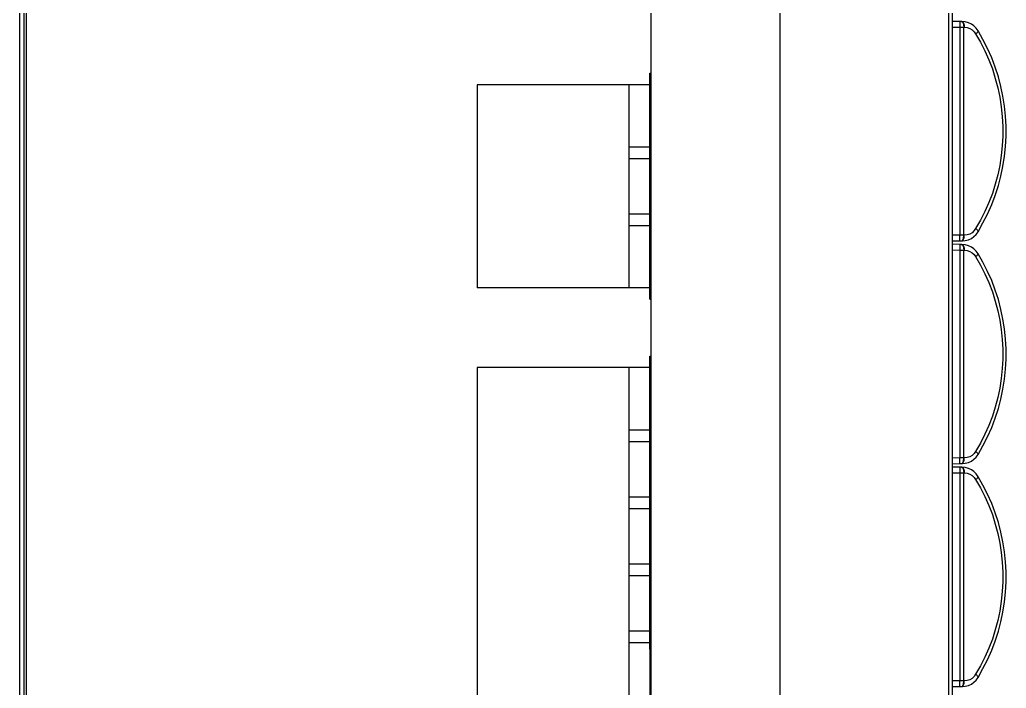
# Model space of a CAD drawing. Header units: centimetres. Extents: x -9.3 to 8.8, y -8.1 to 9.2.
# Drawn here: x 3.67 to 8.81, y 1.95 to 5.43 of the extents above; entities that cross this region are included whole.
import ezdxf

# ---------------------------------------------------------------- set-up
doc = ezdxf.new("R2010")
doc.units = ezdxf.units.CM
doc.header["$MEASUREMENT"] = 0
doc.layers.add('Camada 1', color=7, linetype='Continuous')

msp = doc.modelspace()

# ---------------------------------------------------------------- linework, layer by layer
at = {"layer": 'Camada 1', "color": 250, "lineweight": 25}
for points in [[(3.66889, -2.70228), (3.66889, -2.70228), (3.66889, 8.93586), (3.66889, 8.93586)], [(3.66889, -2.70228), (3.66889, -2.70228), (3.66889, 8.93586), (3.66889, 8.93586)], [(3.69005, 8.93586), (3.69005, 8.93586), (3.69005, -2.70228), (3.69005, -2.70228)], [(3.69005, 8.93586), (3.69005, 8.93586), (3.69005, -2.70228), (3.69005, -2.70228)], [(3.70417, -2.70228), (3.70417, -2.70228), (3.70417, 8.93586), (3.70417, 8.93586)], [(3.70417, -2.70228), (3.70417, -2.70228), (3.70417, 8.93586), (3.70417, 8.93586)], [(7.6334, -2.70228), (7.6334, -2.70228), (7.6334, 8.93939), (7.6334, 8.93939)], [(8.51182, 8.93939), (8.51182, 8.93939), (8.51182, -2.70228), (8.51182, -2.70228)], [(8.53299, -2.70228), (8.53299, -2.70228), (8.53299, 8.93939), (8.53299, 8.93939)], [(6.96136, -0.60149), (6.96136, -0.60149), (6.96136, 6.83154), (6.96136, 6.83154)], [(8.5713, 5.42156), (8.5713, 5.42156), (8.53299, 5.42227), (8.53299, 5.42227)], [(8.5713, 5.42156), (8.5713, 5.42156), (8.5713, 5.39157), (8.5713, 5.39157)], [(8.58012, 5.42156), (8.58012, 5.42156), (8.5713, 5.42156), (8.5713, 5.42156)], [(8.58192, 5.42156), (8.58192, 5.42156), (8.58012, 5.42156), (8.58012, 5.42156)], [(8.53299, 5.39228), (8.53299, 5.39228), (8.5713, 5.39157), (8.5713, 5.39157)], [(8.5713, 5.39157), (8.5713, 5.39157), (8.5713, 4.30855), (8.5713, 4.30855)], [(8.5713, 5.39157), (8.5713, 5.39157), (8.5925, 5.39157), (8.5925, 5.39157)], [(8.5925, 4.30855), (8.5925, 4.30855), (8.5925, 5.39157), (8.5925, 5.39157)], [(8.5925, 5.39157), (8.5925, 5.39157), (8.59423, 5.39157), (8.59423, 5.39157)], [(6.95431, 5.15232), (6.95431, 5.15232), (6.96136, 5.15232), (6.96136, 5.15232)], [(6.95431, 3.97404), (6.95431, 3.97404), (6.95431, 5.15232), (6.95431, 5.15232)], [(6.95431, 5.09235), (6.95431, 5.09235), (6.95431, 5.15232), (6.95431, 5.15232)], [(6.95431, 5.15232), (6.95431, 5.15232), (6.95431, 5.15232), (6.95431, 5.15232)], [(6.84495, 5.09235), (6.84495, 5.09235), (6.05472, 5.09235), (6.05472, 5.09235)], [(6.05472, 5.09235), (6.05472, 5.09235), (6.05472, 4.03401), (6.05472, 4.03401)], [(6.84495, 5.09235), (6.84495, 5.09235), (6.84495, 4.03401), (6.84495, 4.03401)], [(6.95431, 5.09235), (6.95431, 5.09235), (6.84495, 5.09235), (6.84495, 5.09235)], [(6.95431, 5.09235), (6.95431, 5.09235), (6.95431, 4.76779), (6.95431, 4.76779)], [(8.80946, 4.91885), (8.80946, 4.91885), (8.80946, 4.91885), (8.80946, 4.91885)], [(6.84495, 4.76779), (6.84495, 4.76779), (6.95431, 4.76779), (6.95431, 4.76779)], [(6.95431, 4.70782), (6.95431, 4.70782), (6.95431, 4.76779), (6.95431, 4.76779)], [(8.80946, 4.7795), (8.80946, 4.7795), (8.80946, 4.7795), (8.80946, 4.7795)], [(6.84495, 4.70782), (6.84495, 4.70782), (6.95431, 4.70782), (6.95431, 4.70782)], [(6.95431, 4.70782), (6.95431, 4.70782), (6.95431, 4.41854), (6.95431, 4.41854)], [(6.84495, 4.41854), (6.84495, 4.41854), (6.95431, 4.41854), (6.95431, 4.41854)], [(6.95431, 4.35857), (6.95431, 4.35857), (6.95431, 4.41854), (6.95431, 4.41854)], [(6.84495, 4.35857), (6.84495, 4.35857), (6.95431, 4.35857), (6.95431, 4.35857)], [(6.95431, 4.35857), (6.95431, 4.35857), (6.95431, 4.03401), (6.95431, 4.03401)], [(8.5713, 4.30855), (8.5713, 4.30855), (8.53299, 4.30784), (8.53299, 4.30784)], [(8.53299, 4.27785), (8.53299, 4.27785), (8.5713, 4.27856), (8.5713, 4.27856)], [(8.5713, 4.27856), (8.5713, 4.27856), (8.5713, 4.30855), (8.5713, 4.30855)], [(8.5925, 4.30855), (8.5925, 4.30855), (8.5713, 4.30855), (8.5713, 4.30855)], [(8.5713, 4.27856), (8.5713, 4.27856), (8.58012, 4.27856), (8.58012, 4.27856)], [(8.58012, 4.27856), (8.58012, 4.27856), (8.58192, 4.27856), (8.58192, 4.27856)], [(8.59423, 4.30855), (8.59423, 4.30855), (8.5925, 4.30855), (8.5925, 4.30855)], [(8.5713, 4.26004), (8.5713, 4.26004), (8.53299, 4.26074), (8.53299, 4.26074)], [(8.53299, 4.23076), (8.53299, 4.23076), (8.5713, 4.23005), (8.5713, 4.23005)], [(8.5713, 4.26004), (8.5713, 4.26004), (8.5713, 4.23005), (8.5713, 4.23005)], [(8.58012, 4.26004), (8.58012, 4.26004), (8.5713, 4.26004), (8.5713, 4.26004)], [(8.5713, 4.23005), (8.5713, 4.23005), (8.5713, 3.14703), (8.5713, 3.14703)], [(8.5713, 4.23005), (8.5713, 4.23005), (8.5925, 4.23005), (8.5925, 4.23005)], [(8.58192, 4.26004), (8.58192, 4.26004), (8.58012, 4.26004), (8.58012, 4.26004)], [(8.5925, 3.14703), (8.5925, 3.14703), (8.5925, 4.23005), (8.5925, 4.23005)], [(8.5925, 4.23005), (8.5925, 4.23005), (8.59423, 4.23005), (8.59423, 4.23005)], [(6.84495, 4.03401), (6.84495, 4.03401), (6.05472, 4.03401), (6.05472, 4.03401)], [(6.95431, 4.03401), (6.95431, 4.03401), (6.84495, 4.03401), (6.84495, 4.03401)], [(6.95431, 3.97404), (6.95431, 3.97404), (6.95431, 4.03401), (6.95431, 4.03401)], [(6.95431, 3.97404), (6.95431, 3.97404), (6.96136, 3.97404), (6.96136, 3.97404)], [(6.95431, 3.97404), (6.95431, 3.97404), (6.95431, 3.97404), (6.95431, 3.97404)], [(8.80946, 3.75733), (8.80946, 3.75733), (8.80946, 3.75733), (8.80946, 3.75733)], [(6.95431, 3.67771), (6.95431, 3.67771), (6.96136, 3.67771), (6.96136, 3.67771)], [(6.95431, 2.15018), (6.95431, 2.15018), (6.95431, 3.67771), (6.95431, 3.67771)], [(6.95431, 3.61774), (6.95431, 3.61774), (6.95431, 3.67771), (6.95431, 3.67771)], [(6.95431, 3.67771), (6.95431, 3.67771), (6.95431, 3.67771), (6.95431, 3.67771)], [(6.84495, 3.61774), (6.84495, 3.61774), (6.05472, 3.61774), (6.05472, 3.61774)], [(6.05472, 3.61774), (6.05472, 3.61774), (6.05472, 1.8609), (6.05472, 1.8609)], [(6.84495, 3.61774), (6.84495, 3.61774), (6.84495, 1.8609), (6.84495, 1.8609)], [(6.95431, 3.61774), (6.95431, 3.61774), (6.84495, 3.61774), (6.84495, 3.61774)], [(6.95431, 3.61774), (6.95431, 3.61774), (6.95431, 3.29318), (6.95431, 3.29318)], [(8.80946, 3.61798), (8.80946, 3.61798), (8.80946, 3.61798), (8.80946, 3.61798)], [(6.84495, 3.29318), (6.84495, 3.29318), (6.95431, 3.29318), (6.95431, 3.29318)], [(6.95431, 3.23321), (6.95431, 3.23321), (6.95431, 3.29318), (6.95431, 3.29318)], [(6.84495, 3.23321), (6.84495, 3.23321), (6.95431, 3.23321), (6.95431, 3.23321)], [(6.95431, 3.23321), (6.95431, 3.23321), (6.95431, 2.94393), (6.95431, 2.94393)], [(8.5713, 3.14703), (8.5713, 3.14703), (8.53299, 3.14632), (8.53299, 3.14632)], [(8.5713, 3.11704), (8.5713, 3.11704), (8.5713, 3.14703), (8.5713, 3.14703)], [(8.5925, 3.14703), (8.5925, 3.14703), (8.5713, 3.14703), (8.5713, 3.14703)], [(8.59423, 3.14703), (8.59423, 3.14703), (8.5925, 3.14703), (8.5925, 3.14703)], [(8.53299, 3.11633), (8.53299, 3.11633), (8.5713, 3.11704), (8.5713, 3.11704)], [(8.5713, 3.09852), (8.5713, 3.09852), (8.53299, 3.09926), (8.53299, 3.09926)], [(8.5713, 3.11704), (8.5713, 3.11704), (8.58012, 3.11704), (8.58012, 3.11704)], [(8.5713, 3.09852), (8.5713, 3.09852), (8.5713, 3.06853), (8.5713, 3.06853)], [(8.58012, 3.09852), (8.58012, 3.09852), (8.5713, 3.09852), (8.5713, 3.09852)], [(8.58012, 3.11704), (8.58012, 3.11704), (8.58192, 3.11704), (8.58192, 3.11704)], [(8.58192, 3.09852), (8.58192, 3.09852), (8.58012, 3.09852), (8.58012, 3.09852)], [(8.53299, 3.06924), (8.53299, 3.06924), (8.5713, 3.06853), (8.5713, 3.06853)], [(8.5713, 3.06853), (8.5713, 3.06853), (8.5713, 1.9855), (8.5713, 1.9855)], [(8.5713, 3.06853), (8.5713, 3.06853), (8.5925, 3.06853), (8.5925, 3.06853)], [(8.5925, 1.9855), (8.5925, 1.9855), (8.5925, 3.06853), (8.5925, 3.06853)], [(8.5925, 3.06853), (8.5925, 3.06853), (8.59423, 3.06853), (8.59423, 3.06853)], [(6.84495, 2.94393), (6.84495, 2.94393), (6.95431, 2.94393), (6.95431, 2.94393)], [(6.95431, 2.88396), (6.95431, 2.88396), (6.95431, 2.94393), (6.95431, 2.94393)], [(6.84495, 2.88396), (6.84495, 2.88396), (6.95431, 2.88396), (6.95431, 2.88396)], [(6.95431, 2.88396), (6.95431, 2.88396), (6.95431, 2.59468), (6.95431, 2.59468)], [(6.84495, 2.59468), (6.84495, 2.59468), (6.95431, 2.59468), (6.95431, 2.59468)], [(6.95431, 2.53471), (6.95431, 2.53471), (6.95431, 2.59468), (6.95431, 2.59468)], [(8.80946, 2.59581), (8.80946, 2.59581), (8.80946, 2.59581), (8.80946, 2.59581)], [(6.84495, 2.53471), (6.84495, 2.53471), (6.95431, 2.53471), (6.95431, 2.53471)], [(6.95431, 2.53471), (6.95431, 2.53471), (6.95431, 2.24543), (6.95431, 2.24543)], [(8.80946, 2.45646), (8.80946, 2.45646), (8.80946, 2.45646), (8.80946, 2.45646)], [(6.84495, 2.24543), (6.84495, 2.24543), (6.95431, 2.24543), (6.95431, 2.24543)], [(6.95431, 2.18546), (6.95431, 2.18546), (6.95431, 2.24543), (6.95431, 2.24543)], [(6.84495, 2.18546), (6.84495, 2.18546), (6.95431, 2.18546), (6.95431, 2.18546)], [(6.95431, 2.18546), (6.95431, 2.18546), (6.95431, 1.8609), (6.95431, 1.8609)], [(6.95431, 2.15018), (6.95431, 2.15018), (6.96136, 2.15018), (6.96136, 2.15018)], [(6.95431, 2.15018), (6.95431, 2.15018), (6.95431, 2.15018), (6.95431, 2.15018)], [(8.5713, 1.9855), (8.5713, 1.9855), (8.53299, 1.9848), (8.53299, 1.9848)], [(8.53299, 1.95485), (8.53299, 1.95485), (8.5713, 1.95552), (8.5713, 1.95552)], [(8.5713, 1.95552), (8.5713, 1.95552), (8.5713, 1.9855), (8.5713, 1.9855)], [(8.5925, 1.9855), (8.5925, 1.9855), (8.5713, 1.9855), (8.5713, 1.9855)], [(8.5713, 1.95552), (8.5713, 1.95552), (8.58012, 1.95552), (8.58012, 1.95552)], [(8.58012, 1.95552), (8.58012, 1.95552), (8.58192, 1.95552), (8.58192, 1.95552)], [(8.59423, 1.9855), (8.59423, 1.9855), (8.5925, 1.9855), (8.5925, 1.9855)]]:
    msp.add_open_spline(points, degree=3, dxfattribs=at)
for points, knots in [([(8.58012, 5.42156), (8.58012, 5.42156), (8.58192, 5.4198), (8.58192, 5.4198), (8.58192, 5.4198), (8.58541, 5.41803), (8.58541, 5.41803), (8.58541, 5.41803), (8.58721, 5.41627), (8.58721, 5.41627), (8.58721, 5.41627), (8.58894, 5.41274), (8.58894, 5.41274), (8.58894, 5.41274), (8.59074, 5.40745), (8.59074, 5.40745), (8.59074, 5.40745), (8.59074, 5.40216), (8.59074, 5.40216), (8.59074, 5.40216), (8.5925, 5.39687), (8.5925, 5.39687), (8.5925, 5.39687), (8.5925, 5.39157), (8.5925, 5.39157)], [0, 0, 0, 0, 0.125, 0.125, 0.125, 0.25, 0.25, 0.25, 0.375, 0.375, 0.375, 0.5, 0.5, 0.5, 0.625, 0.625, 0.625, 0.75, 0.75, 0.75, 0.875, 0.875, 0.875, 1, 1, 1, 1]), ([(8.58192, 5.42156), (8.58192, 5.42156), (8.58541, 5.4198), (8.58541, 5.4198), (8.58541, 5.4198), (8.58721, 5.41803), (8.58721, 5.41803), (8.58721, 5.41803), (8.58894, 5.41627), (8.58894, 5.41627), (8.58894, 5.41627), (8.59074, 5.41274), (8.59074, 5.41274), (8.59074, 5.41274), (8.5925, 5.40745), (8.5925, 5.40745), (8.5925, 5.40745), (8.59423, 5.40216), (8.59423, 5.40216), (8.59423, 5.40216), (8.59423, 5.39157), (8.59423, 5.39157)], [0, 0, 0, 0, 0.1428571, 0.1428571, 0.1428571, 0.2857143, 0.2857143, 0.2857143, 0.4285714, 0.4285714, 0.4285714, 0.5714286, 0.5714286, 0.5714286, 0.7142857, 0.7142857, 0.7142857, 0.8571429, 0.8571429, 0.8571429, 1, 1, 1, 1]), ([(8.66655, 5.37217), (8.66655, 5.37217), (8.656, 5.38628), (8.656, 5.38628), (8.656, 5.38628), (8.64362, 5.39863), (8.64362, 5.39863), (8.64362, 5.39863), (8.63127, 5.40745), (8.63127, 5.40745), (8.63127, 5.40745), (8.6154, 5.4145), (8.6154, 5.4145), (8.6154, 5.4145), (8.59952, 5.4198), (8.59952, 5.4198), (8.59952, 5.4198), (8.58192, 5.42156), (8.58192, 5.42156)], [0, 0, 0, 0, 0.1666667, 0.1666667, 0.1666667, 0.3333333, 0.3333333, 0.3333333, 0.5, 0.5, 0.5, 0.6666667, 0.6666667, 0.6666667, 0.8333333, 0.8333333, 0.8333333, 1, 1, 1, 1]), ([(8.59423, 5.39157), (8.59423, 5.39157), (8.60834, 5.38981), (8.60834, 5.38981), (8.60834, 5.38981), (8.62249, 5.38452), (8.62249, 5.38452), (8.62249, 5.38452), (8.6348, 5.37746), (8.6348, 5.37746), (8.6348, 5.37746), (8.64542, 5.36864), (8.64542, 5.36864), (8.64542, 5.36864), (8.65244, 5.35806), (8.65244, 5.35806)], [0, 0, 0, 0, 0.2, 0.2, 0.2, 0.4, 0.4, 0.4, 0.6, 0.6, 0.6, 0.8, 0.8, 0.8, 1, 1, 1, 1]), ([(8.66655, 5.37217), (8.66655, 5.37217), (8.66655, 5.37041), (8.66655, 5.37041), (8.66655, 5.37041), (8.66482, 5.36864), (8.66482, 5.36864), (8.66482, 5.36864), (8.66302, 5.36688), (8.66302, 5.36688), (8.66302, 5.36688), (8.66126, 5.36512), (8.66126, 5.36512), (8.66126, 5.36512), (8.65953, 5.36159), (8.65953, 5.36159), (8.65953, 5.36159), (8.656, 5.35982), (8.656, 5.35982), (8.656, 5.35982), (8.65244, 5.35806), (8.65244, 5.35806)], [0, 0, 0, 0, 0.1428571, 0.1428571, 0.1428571, 0.2857143, 0.2857143, 0.2857143, 0.4285714, 0.4285714, 0.4285714, 0.5714286, 0.5714286, 0.5714286, 0.7142857, 0.7142857, 0.7142857, 0.8571429, 0.8571429, 0.8571429, 1, 1, 1, 1]), ([(8.65244, 5.35806), (8.65244, 5.35806), (8.6789, 5.31396), (8.6789, 5.31396), (8.6789, 5.31396), (8.70183, 5.2681), (8.70183, 5.2681), (8.70183, 5.2681), (8.72123, 5.22224), (8.72123, 5.22224), (8.72123, 5.22224), (8.74067, 5.17462), (8.74067, 5.17462), (8.74067, 5.17462), (8.75478, 5.12523), (8.75478, 5.12523), (8.75478, 5.12523), (8.76889, 5.07584), (8.76889, 5.07584), (8.76889, 5.07584), (8.77944, 5.02645), (8.77944, 5.02645), (8.77944, 5.02645), (8.78653, 4.97706), (8.78653, 4.97706), (8.78653, 4.97706), (8.79182, 4.92591), (8.79182, 4.92591), (8.79182, 4.92591), (8.79535, 4.87475), (8.79535, 4.87475), (8.79535, 4.87475), (8.79535, 4.8236), (8.79535, 4.8236), (8.79535, 4.8236), (8.79182, 4.77421), (8.79182, 4.77421), (8.79182, 4.77421), (8.78653, 4.72306), (8.78653, 4.72306), (8.78653, 4.72306), (8.77944, 4.67191), (8.77944, 4.67191), (8.77944, 4.67191), (8.76889, 4.62252), (8.76889, 4.62252), (8.76889, 4.62252), (8.75478, 4.57313), (8.75478, 4.57313), (8.75478, 4.57313), (8.74067, 4.5255), (8.74067, 4.5255), (8.74067, 4.5255), (8.72123, 4.47788), (8.72123, 4.47788), (8.72123, 4.47788), (8.70183, 4.43202), (8.70183, 4.43202), (8.70183, 4.43202), (8.6789, 4.38616), (8.6789, 4.38616), (8.6789, 4.38616), (8.65244, 4.34206), (8.65244, 4.34206)], [0, 0, 0, 0, 0.047619, 0.047619, 0.047619, 0.0952381, 0.0952381, 0.0952381, 0.1428571, 0.1428571, 0.1428571, 0.1904762, 0.1904762, 0.1904762, 0.2380952, 0.2380952, 0.2380952, 0.2857143, 0.2857143, 0.2857143, 0.3333333, 0.3333333, 0.3333333, 0.3809524, 0.3809524, 0.3809524, 0.4285714, 0.4285714, 0.4285714, 0.4761905, 0.4761905, 0.4761905, 0.5238095, 0.5238095, 0.5238095, 0.5714286, 0.5714286, 0.5714286, 0.6190476, 0.6190476, 0.6190476, 0.6666667, 0.6666667, 0.6666667, 0.7142857, 0.7142857, 0.7142857, 0.7619048, 0.7619048, 0.7619048, 0.8095238, 0.8095238, 0.8095238, 0.8571429, 0.8571429, 0.8571429, 0.9047619, 0.9047619, 0.9047619, 0.952381, 0.952381, 0.952381, 1, 1, 1, 1]), ([(8.66655, 4.32619), (8.66655, 4.32619), (8.69128, 4.37205), (8.69128, 4.37205), (8.69128, 4.37205), (8.71594, 4.41791), (8.71594, 4.41791), (8.71594, 4.41791), (8.73714, 4.4673), (8.73714, 4.4673), (8.73714, 4.4673), (8.75478, 4.51492), (8.75478, 4.51492), (8.75478, 4.51492), (8.77242, 4.56607), (8.77242, 4.56607), (8.77242, 4.56607), (8.78473, 4.61546), (8.78473, 4.61546), (8.78473, 4.61546), (8.79535, 4.66662), (8.79535, 4.66662), (8.79535, 4.66662), (8.80417, 4.71953), (8.80417, 4.71953), (8.80417, 4.71953), (8.80946, 4.77069), (8.80946, 4.77069), (8.80946, 4.77069), (8.81299, 4.8236), (8.81299, 4.8236), (8.81299, 4.8236), (8.81299, 4.87652), (8.81299, 4.87652), (8.81299, 4.87652), (8.80946, 4.92767), (8.80946, 4.92767), (8.80946, 4.92767), (8.80417, 4.98059), (8.80417, 4.98059), (8.80417, 4.98059), (8.79535, 5.03174), (8.79535, 5.03174), (8.79535, 5.03174), (8.78473, 5.08289), (8.78473, 5.08289), (8.78473, 5.08289), (8.77242, 5.13405), (8.77242, 5.13405), (8.77242, 5.13405), (8.75478, 5.18344), (8.75478, 5.18344), (8.75478, 5.18344), (8.73714, 5.23282), (8.73714, 5.23282), (8.73714, 5.23282), (8.71594, 5.28045), (8.71594, 5.28045), (8.71594, 5.28045), (8.69128, 5.32807), (8.69128, 5.32807), (8.69128, 5.32807), (8.66655, 5.37217), (8.66655, 5.37217)], [0, 0, 0, 0, 0.047619, 0.047619, 0.047619, 0.0952381, 0.0952381, 0.0952381, 0.1428571, 0.1428571, 0.1428571, 0.1904762, 0.1904762, 0.1904762, 0.2380952, 0.2380952, 0.2380952, 0.2857143, 0.2857143, 0.2857143, 0.3333333, 0.3333333, 0.3333333, 0.3809524, 0.3809524, 0.3809524, 0.4285714, 0.4285714, 0.4285714, 0.4761905, 0.4761905, 0.4761905, 0.5238095, 0.5238095, 0.5238095, 0.5714286, 0.5714286, 0.5714286, 0.6190476, 0.6190476, 0.6190476, 0.6666667, 0.6666667, 0.6666667, 0.7142857, 0.7142857, 0.7142857, 0.7619048, 0.7619048, 0.7619048, 0.8095238, 0.8095238, 0.8095238, 0.8571429, 0.8571429, 0.8571429, 0.9047619, 0.9047619, 0.9047619, 0.952381, 0.952381, 0.952381, 1, 1, 1, 1]), ([(8.58192, 4.27856), (8.58192, 4.27856), (8.59952, 4.28032), (8.59952, 4.28032), (8.59952, 4.28032), (8.6154, 4.28385), (8.6154, 4.28385), (8.6154, 4.28385), (8.63127, 4.29091), (8.63127, 4.29091), (8.63127, 4.29091), (8.64362, 4.30149), (8.64362, 4.30149), (8.64362, 4.30149), (8.656, 4.31207), (8.656, 4.31207), (8.656, 4.31207), (8.66655, 4.32619), (8.66655, 4.32619)], [0, 0, 0, 0, 0.1666667, 0.1666667, 0.1666667, 0.3333333, 0.3333333, 0.3333333, 0.5, 0.5, 0.5, 0.6666667, 0.6666667, 0.6666667, 0.8333333, 0.8333333, 0.8333333, 1, 1, 1, 1]), ([(8.65244, 4.34206), (8.65244, 4.34206), (8.64542, 4.33148), (8.64542, 4.33148), (8.64542, 4.33148), (8.6348, 4.32089), (8.6348, 4.32089), (8.6348, 4.32089), (8.62249, 4.31384), (8.62249, 4.31384), (8.62249, 4.31384), (8.60834, 4.31031), (8.60834, 4.31031), (8.60834, 4.31031), (8.59423, 4.30855), (8.59423, 4.30855)], [0, 0, 0, 0, 0.2, 0.2, 0.2, 0.4, 0.4, 0.4, 0.6, 0.6, 0.6, 0.8, 0.8, 0.8, 1, 1, 1, 1]), ([(8.66655, 4.32619), (8.66655, 4.32619), (8.66655, 4.32795), (8.66655, 4.32795), (8.66655, 4.32795), (8.66482, 4.32971), (8.66482, 4.32971), (8.66482, 4.32971), (8.66302, 4.33324), (8.66302, 4.33324), (8.66302, 4.33324), (8.66126, 4.335), (8.66126, 4.335), (8.66126, 4.335), (8.65953, 4.33677), (8.65953, 4.33677), (8.65953, 4.33677), (8.656, 4.33853), (8.656, 4.33853), (8.656, 4.33853), (8.65244, 4.34206), (8.65244, 4.34206)], [0, 0, 0, 0, 0.1428571, 0.1428571, 0.1428571, 0.2857143, 0.2857143, 0.2857143, 0.4285714, 0.4285714, 0.4285714, 0.5714286, 0.5714286, 0.5714286, 0.7142857, 0.7142857, 0.7142857, 0.8571429, 0.8571429, 0.8571429, 1, 1, 1, 1]), ([(8.58012, 4.27856), (8.58012, 4.27856), (8.58192, 4.27856), (8.58192, 4.27856), (8.58192, 4.27856), (8.58541, 4.28032), (8.58541, 4.28032), (8.58541, 4.28032), (8.58721, 4.28385), (8.58721, 4.28385), (8.58721, 4.28385), (8.58894, 4.28738), (8.58894, 4.28738), (8.58894, 4.28738), (8.59074, 4.29091), (8.59074, 4.29091), (8.59074, 4.29091), (8.59074, 4.2962), (8.59074, 4.2962), (8.59074, 4.2962), (8.5925, 4.30149), (8.5925, 4.30149), (8.5925, 4.30149), (8.5925, 4.30855), (8.5925, 4.30855)], [0, 0, 0, 0, 0.125, 0.125, 0.125, 0.25, 0.25, 0.25, 0.375, 0.375, 0.375, 0.5, 0.5, 0.5, 0.625, 0.625, 0.625, 0.75, 0.75, 0.75, 0.875, 0.875, 0.875, 1, 1, 1, 1]), ([(8.58192, 4.27856), (8.58192, 4.27856), (8.58541, 4.27856), (8.58541, 4.27856), (8.58541, 4.27856), (8.58721, 4.28032), (8.58721, 4.28032), (8.58721, 4.28032), (8.58894, 4.28385), (8.58894, 4.28385), (8.58894, 4.28385), (8.59074, 4.28738), (8.59074, 4.28738), (8.59074, 4.28738), (8.5925, 4.29091), (8.5925, 4.29091), (8.5925, 4.29091), (8.59423, 4.2962), (8.59423, 4.2962), (8.59423, 4.2962), (8.59423, 4.30855), (8.59423, 4.30855)], [0, 0, 0, 0, 0.1428571, 0.1428571, 0.1428571, 0.2857143, 0.2857143, 0.2857143, 0.4285714, 0.4285714, 0.4285714, 0.5714286, 0.5714286, 0.5714286, 0.7142857, 0.7142857, 0.7142857, 0.8571429, 0.8571429, 0.8571429, 1, 1, 1, 1]), ([(8.58012, 4.26004), (8.58012, 4.26004), (8.58192, 4.25828), (8.58192, 4.25828), (8.58192, 4.25828), (8.58541, 4.25651), (8.58541, 4.25651), (8.58541, 4.25651), (8.58721, 4.25475), (8.58721, 4.25475), (8.58721, 4.25475), (8.58894, 4.25122), (8.58894, 4.25122), (8.58894, 4.25122), (8.59074, 4.24593), (8.59074, 4.24593), (8.59074, 4.24593), (8.59074, 4.24064), (8.59074, 4.24064), (8.59074, 4.24064), (8.5925, 4.23534), (8.5925, 4.23534), (8.5925, 4.23534), (8.5925, 4.23005), (8.5925, 4.23005)], [0, 0, 0, 0, 0.125, 0.125, 0.125, 0.25, 0.25, 0.25, 0.375, 0.375, 0.375, 0.5, 0.5, 0.5, 0.625, 0.625, 0.625, 0.75, 0.75, 0.75, 0.875, 0.875, 0.875, 1, 1, 1, 1]), ([(8.58192, 4.26004), (8.58192, 4.26004), (8.58541, 4.25828), (8.58541, 4.25828), (8.58541, 4.25828), (8.58721, 4.25651), (8.58721, 4.25651), (8.58721, 4.25651), (8.58894, 4.25475), (8.58894, 4.25475), (8.58894, 4.25475), (8.59074, 4.25122), (8.59074, 4.25122), (8.59074, 4.25122), (8.5925, 4.24593), (8.5925, 4.24593), (8.5925, 4.24593), (8.59423, 4.24064), (8.59423, 4.24064), (8.59423, 4.24064), (8.59423, 4.23005), (8.59423, 4.23005)], [0, 0, 0, 0, 0.1428571, 0.1428571, 0.1428571, 0.2857143, 0.2857143, 0.2857143, 0.4285714, 0.4285714, 0.4285714, 0.5714286, 0.5714286, 0.5714286, 0.7142857, 0.7142857, 0.7142857, 0.8571429, 0.8571429, 0.8571429, 1, 1, 1, 1]), ([(8.66655, 4.21065), (8.66655, 4.21065), (8.656, 4.22476), (8.656, 4.22476), (8.656, 4.22476), (8.64362, 4.23711), (8.64362, 4.23711), (8.64362, 4.23711), (8.63127, 4.24593), (8.63127, 4.24593), (8.63127, 4.24593), (8.6154, 4.25298), (8.6154, 4.25298), (8.6154, 4.25298), (8.59952, 4.25828), (8.59952, 4.25828), (8.59952, 4.25828), (8.58192, 4.26004), (8.58192, 4.26004)], [0, 0, 0, 0, 0.1666667, 0.1666667, 0.1666667, 0.3333333, 0.3333333, 0.3333333, 0.5, 0.5, 0.5, 0.6666667, 0.6666667, 0.6666667, 0.8333333, 0.8333333, 0.8333333, 1, 1, 1, 1]), ([(8.59423, 4.23005), (8.59423, 4.23005), (8.60834, 4.22829), (8.60834, 4.22829), (8.60834, 4.22829), (8.62249, 4.223), (8.62249, 4.223), (8.62249, 4.223), (8.6348, 4.21594), (8.6348, 4.21594), (8.6348, 4.21594), (8.64542, 4.20712), (8.64542, 4.20712), (8.64542, 4.20712), (8.65244, 4.19654), (8.65244, 4.19654)], [0, 0, 0, 0, 0.2, 0.2, 0.2, 0.4, 0.4, 0.4, 0.6, 0.6, 0.6, 0.8, 0.8, 0.8, 1, 1, 1, 1]), ([(8.66655, 4.21065), (8.66655, 4.21065), (8.66655, 4.20889), (8.66655, 4.20889), (8.66655, 4.20889), (8.66482, 4.20712), (8.66482, 4.20712), (8.66482, 4.20712), (8.66302, 4.20536), (8.66302, 4.20536), (8.66302, 4.20536), (8.66126, 4.20359), (8.66126, 4.20359), (8.66126, 4.20359), (8.65953, 4.20007), (8.65953, 4.20007), (8.65953, 4.20007), (8.656, 4.1983), (8.656, 4.1983), (8.656, 4.1983), (8.65244, 4.19654), (8.65244, 4.19654)], [0, 0, 0, 0, 0.1428571, 0.1428571, 0.1428571, 0.2857143, 0.2857143, 0.2857143, 0.4285714, 0.4285714, 0.4285714, 0.5714286, 0.5714286, 0.5714286, 0.7142857, 0.7142857, 0.7142857, 0.8571429, 0.8571429, 0.8571429, 1, 1, 1, 1]), ([(8.65244, 4.19654), (8.65244, 4.19654), (8.6789, 4.15244), (8.6789, 4.15244), (8.6789, 4.15244), (8.70183, 4.10658), (8.70183, 4.10658), (8.70183, 4.10658), (8.72123, 4.06072), (8.72123, 4.06072), (8.72123, 4.06072), (8.74067, 4.01309), (8.74067, 4.01309), (8.74067, 4.01309), (8.75478, 3.96371), (8.75478, 3.96371), (8.75478, 3.96371), (8.76889, 3.91432), (8.76889, 3.91432), (8.76889, 3.91432), (8.77944, 3.86493), (8.77944, 3.86493), (8.77944, 3.86493), (8.78653, 3.81554), (8.78653, 3.81554), (8.78653, 3.81554), (8.79182, 3.76439), (8.79182, 3.76439), (8.79182, 3.76439), (8.79535, 3.71323), (8.79535, 3.71323), (8.79535, 3.71323), (8.79535, 3.66208), (8.79535, 3.66208), (8.79535, 3.66208), (8.79182, 3.61269), (8.79182, 3.61269), (8.79182, 3.61269), (8.78653, 3.56154), (8.78653, 3.56154), (8.78653, 3.56154), (8.77944, 3.51039), (8.77944, 3.51039), (8.77944, 3.51039), (8.76889, 3.461), (8.76889, 3.461), (8.76889, 3.461), (8.75478, 3.41161), (8.75478, 3.41161), (8.75478, 3.41161), (8.74067, 3.36398), (8.74067, 3.36398), (8.74067, 3.36398), (8.72123, 3.31636), (8.72123, 3.31636), (8.72123, 3.31636), (8.70183, 3.2705), (8.70183, 3.2705), (8.70183, 3.2705), (8.6789, 3.22464), (8.6789, 3.22464), (8.6789, 3.22464), (8.65244, 3.18054), (8.65244, 3.18054)], [0, 0, 0, 0, 0.047619, 0.047619, 0.047619, 0.0952381, 0.0952381, 0.0952381, 0.1428571, 0.1428571, 0.1428571, 0.1904762, 0.1904762, 0.1904762, 0.2380952, 0.2380952, 0.2380952, 0.2857143, 0.2857143, 0.2857143, 0.3333333, 0.3333333, 0.3333333, 0.3809524, 0.3809524, 0.3809524, 0.4285714, 0.4285714, 0.4285714, 0.4761905, 0.4761905, 0.4761905, 0.5238095, 0.5238095, 0.5238095, 0.5714286, 0.5714286, 0.5714286, 0.6190476, 0.6190476, 0.6190476, 0.6666667, 0.6666667, 0.6666667, 0.7142857, 0.7142857, 0.7142857, 0.7619048, 0.7619048, 0.7619048, 0.8095238, 0.8095238, 0.8095238, 0.8571429, 0.8571429, 0.8571429, 0.9047619, 0.9047619, 0.9047619, 0.952381, 0.952381, 0.952381, 1, 1, 1, 1]), ([(8.66655, 3.16466), (8.66655, 3.16466), (8.69128, 3.21053), (8.69128, 3.21053), (8.69128, 3.21053), (8.71594, 3.25639), (8.71594, 3.25639), (8.71594, 3.25639), (8.73714, 3.30578), (8.73714, 3.30578), (8.73714, 3.30578), (8.75478, 3.3534), (8.75478, 3.3534), (8.75478, 3.3534), (8.77242, 3.40455), (8.77242, 3.40455), (8.77242, 3.40455), (8.78473, 3.45394), (8.78473, 3.45394), (8.78473, 3.45394), (8.79535, 3.50509), (8.79535, 3.50509), (8.79535, 3.50509), (8.80417, 3.55801), (8.80417, 3.55801), (8.80417, 3.55801), (8.80946, 3.60916), (8.80946, 3.60916), (8.80946, 3.60916), (8.81299, 3.66208), (8.81299, 3.66208), (8.81299, 3.66208), (8.81299, 3.715), (8.81299, 3.715), (8.81299, 3.715), (8.80946, 3.76615), (8.80946, 3.76615), (8.80946, 3.76615), (8.80417, 3.81907), (8.80417, 3.81907), (8.80417, 3.81907), (8.79535, 3.87022), (8.79535, 3.87022), (8.79535, 3.87022), (8.78473, 3.92137), (8.78473, 3.92137), (8.78473, 3.92137), (8.77242, 3.97253), (8.77242, 3.97253), (8.77242, 3.97253), (8.75478, 4.02191), (8.75478, 4.02191), (8.75478, 4.02191), (8.73714, 4.0713), (8.73714, 4.0713), (8.73714, 4.0713), (8.71594, 4.11893), (8.71594, 4.11893), (8.71594, 4.11893), (8.69128, 4.16655), (8.69128, 4.16655), (8.69128, 4.16655), (8.66655, 4.21065), (8.66655, 4.21065)], [0, 0, 0, 0, 0.047619, 0.047619, 0.047619, 0.0952381, 0.0952381, 0.0952381, 0.1428571, 0.1428571, 0.1428571, 0.1904762, 0.1904762, 0.1904762, 0.2380952, 0.2380952, 0.2380952, 0.2857143, 0.2857143, 0.2857143, 0.3333333, 0.3333333, 0.3333333, 0.3809524, 0.3809524, 0.3809524, 0.4285714, 0.4285714, 0.4285714, 0.4761905, 0.4761905, 0.4761905, 0.5238095, 0.5238095, 0.5238095, 0.5714286, 0.5714286, 0.5714286, 0.6190476, 0.6190476, 0.6190476, 0.6666667, 0.6666667, 0.6666667, 0.7142857, 0.7142857, 0.7142857, 0.7619048, 0.7619048, 0.7619048, 0.8095238, 0.8095238, 0.8095238, 0.8571429, 0.8571429, 0.8571429, 0.9047619, 0.9047619, 0.9047619, 0.952381, 0.952381, 0.952381, 1, 1, 1, 1]), ([(8.58012, 3.11704), (8.58012, 3.11704), (8.58192, 3.11704), (8.58192, 3.11704), (8.58192, 3.11704), (8.58541, 3.1188), (8.58541, 3.1188), (8.58541, 3.1188), (8.58721, 3.12233), (8.58721, 3.12233), (8.58721, 3.12233), (8.58894, 3.12586), (8.58894, 3.12586), (8.58894, 3.12586), (8.59074, 3.12939), (8.59074, 3.12939), (8.59074, 3.12939), (8.59074, 3.13468), (8.59074, 3.13468), (8.59074, 3.13468), (8.5925, 3.13997), (8.5925, 3.13997), (8.5925, 3.13997), (8.5925, 3.14703), (8.5925, 3.14703)], [0, 0, 0, 0, 0.125, 0.125, 0.125, 0.25, 0.25, 0.25, 0.375, 0.375, 0.375, 0.5, 0.5, 0.5, 0.625, 0.625, 0.625, 0.75, 0.75, 0.75, 0.875, 0.875, 0.875, 1, 1, 1, 1]), ([(8.58192, 3.11704), (8.58192, 3.11704), (8.59952, 3.1188), (8.59952, 3.1188), (8.59952, 3.1188), (8.6154, 3.12233), (8.6154, 3.12233), (8.6154, 3.12233), (8.63127, 3.12939), (8.63127, 3.12939), (8.63127, 3.12939), (8.64362, 3.13997), (8.64362, 3.13997), (8.64362, 3.13997), (8.656, 3.15055), (8.656, 3.15055), (8.656, 3.15055), (8.66655, 3.16466), (8.66655, 3.16466)], [0, 0, 0, 0, 0.1666667, 0.1666667, 0.1666667, 0.3333333, 0.3333333, 0.3333333, 0.5, 0.5, 0.5, 0.6666667, 0.6666667, 0.6666667, 0.8333333, 0.8333333, 0.8333333, 1, 1, 1, 1]), ([(8.58192, 3.11704), (8.58192, 3.11704), (8.58541, 3.11704), (8.58541, 3.11704), (8.58541, 3.11704), (8.58721, 3.1188), (8.58721, 3.1188), (8.58721, 3.1188), (8.58894, 3.12233), (8.58894, 3.12233), (8.58894, 3.12233), (8.59074, 3.12586), (8.59074, 3.12586), (8.59074, 3.12586), (8.5925, 3.12939), (8.5925, 3.12939), (8.5925, 3.12939), (8.59423, 3.13468), (8.59423, 3.13468), (8.59423, 3.13468), (8.59423, 3.14703), (8.59423, 3.14703)], [0, 0, 0, 0, 0.1428571, 0.1428571, 0.1428571, 0.2857143, 0.2857143, 0.2857143, 0.4285714, 0.4285714, 0.4285714, 0.5714286, 0.5714286, 0.5714286, 0.7142857, 0.7142857, 0.7142857, 0.8571429, 0.8571429, 0.8571429, 1, 1, 1, 1]), ([(8.65244, 3.18054), (8.65244, 3.18054), (8.64542, 3.16996), (8.64542, 3.16996), (8.64542, 3.16996), (8.6348, 3.15937), (8.6348, 3.15937), (8.6348, 3.15937), (8.62249, 3.15232), (8.62249, 3.15232), (8.62249, 3.15232), (8.60834, 3.14879), (8.60834, 3.14879), (8.60834, 3.14879), (8.59423, 3.14703), (8.59423, 3.14703)], [0, 0, 0, 0, 0.2, 0.2, 0.2, 0.4, 0.4, 0.4, 0.6, 0.6, 0.6, 0.8, 0.8, 0.8, 1, 1, 1, 1]), ([(8.66655, 3.16466), (8.66655, 3.16466), (8.66655, 3.16643), (8.66655, 3.16643), (8.66655, 3.16643), (8.66482, 3.16819), (8.66482, 3.16819), (8.66482, 3.16819), (8.66302, 3.17172), (8.66302, 3.17172), (8.66302, 3.17172), (8.66126, 3.17348), (8.66126, 3.17348), (8.66126, 3.17348), (8.65953, 3.17525), (8.65953, 3.17525), (8.65953, 3.17525), (8.656, 3.17701), (8.656, 3.17701), (8.656, 3.17701), (8.65244, 3.18054), (8.65244, 3.18054)], [0, 0, 0, 0, 0.1428571, 0.1428571, 0.1428571, 0.2857143, 0.2857143, 0.2857143, 0.4285714, 0.4285714, 0.4285714, 0.5714286, 0.5714286, 0.5714286, 0.7142857, 0.7142857, 0.7142857, 0.8571429, 0.8571429, 0.8571429, 1, 1, 1, 1]), ([(8.58012, 3.09852), (8.58012, 3.09852), (8.58192, 3.09675), (8.58192, 3.09675), (8.58192, 3.09675), (8.58541, 3.09499), (8.58541, 3.09499), (8.58541, 3.09499), (8.58721, 3.09323), (8.58721, 3.09323), (8.58721, 3.09323), (8.58894, 3.0897), (8.58894, 3.0897), (8.58894, 3.0897), (8.59074, 3.08441), (8.59074, 3.08441), (8.59074, 3.08441), (8.59074, 3.07912), (8.59074, 3.07912), (8.59074, 3.07912), (8.5925, 3.07382), (8.5925, 3.07382), (8.5925, 3.07382), (8.5925, 3.06853), (8.5925, 3.06853)], [0, 0, 0, 0, 0.125, 0.125, 0.125, 0.25, 0.25, 0.25, 0.375, 0.375, 0.375, 0.5, 0.5, 0.5, 0.625, 0.625, 0.625, 0.75, 0.75, 0.75, 0.875, 0.875, 0.875, 1, 1, 1, 1]), ([(8.58192, 3.09852), (8.58192, 3.09852), (8.58541, 3.09675), (8.58541, 3.09675), (8.58541, 3.09675), (8.58721, 3.09499), (8.58721, 3.09499), (8.58721, 3.09499), (8.58894, 3.09323), (8.58894, 3.09323), (8.58894, 3.09323), (8.59074, 3.0897), (8.59074, 3.0897), (8.59074, 3.0897), (8.5925, 3.08441), (8.5925, 3.08441), (8.5925, 3.08441), (8.59423, 3.07912), (8.59423, 3.07912), (8.59423, 3.07912), (8.59423, 3.06853), (8.59423, 3.06853)], [0, 0, 0, 0, 0.1428571, 0.1428571, 0.1428571, 0.2857143, 0.2857143, 0.2857143, 0.4285714, 0.4285714, 0.4285714, 0.5714286, 0.5714286, 0.5714286, 0.7142857, 0.7142857, 0.7142857, 0.8571429, 0.8571429, 0.8571429, 1, 1, 1, 1]), ([(8.66655, 3.04913), (8.66655, 3.04913), (8.656, 3.06324), (8.656, 3.06324), (8.656, 3.06324), (8.64362, 3.07559), (8.64362, 3.07559), (8.64362, 3.07559), (8.63127, 3.08441), (8.63127, 3.08441), (8.63127, 3.08441), (8.6154, 3.09146), (8.6154, 3.09146), (8.6154, 3.09146), (8.59952, 3.09675), (8.59952, 3.09675), (8.59952, 3.09675), (8.58192, 3.09852), (8.58192, 3.09852)], [0, 0, 0, 0, 0.1666667, 0.1666667, 0.1666667, 0.3333333, 0.3333333, 0.3333333, 0.5, 0.5, 0.5, 0.6666667, 0.6666667, 0.6666667, 0.8333333, 0.8333333, 0.8333333, 1, 1, 1, 1]), ([(8.59423, 3.06853), (8.59423, 3.06853), (8.60834, 3.06677), (8.60834, 3.06677), (8.60834, 3.06677), (8.62249, 3.06148), (8.62249, 3.06148), (8.62249, 3.06148), (8.6348, 3.05442), (8.6348, 3.05442), (8.6348, 3.05442), (8.64542, 3.0456), (8.64542, 3.0456), (8.64542, 3.0456), (8.65244, 3.03502), (8.65244, 3.03502)], [0, 0, 0, 0, 0.2, 0.2, 0.2, 0.4, 0.4, 0.4, 0.6, 0.6, 0.6, 0.8, 0.8, 0.8, 1, 1, 1, 1]), ([(8.66655, 3.04913), (8.66655, 3.04913), (8.66655, 3.04737), (8.66655, 3.04737), (8.66655, 3.04737), (8.66482, 3.0456), (8.66482, 3.0456), (8.66482, 3.0456), (8.66302, 3.04384), (8.66302, 3.04384), (8.66302, 3.04384), (8.66126, 3.04207), (8.66126, 3.04207), (8.66126, 3.04207), (8.65953, 3.03855), (8.65953, 3.03855), (8.65953, 3.03855), (8.656, 3.03678), (8.656, 3.03678), (8.656, 3.03678), (8.65244, 3.03502), (8.65244, 3.03502)], [0, 0, 0, 0, 0.1428571, 0.1428571, 0.1428571, 0.2857143, 0.2857143, 0.2857143, 0.4285714, 0.4285714, 0.4285714, 0.5714286, 0.5714286, 0.5714286, 0.7142857, 0.7142857, 0.7142857, 0.8571429, 0.8571429, 0.8571429, 1, 1, 1, 1]), ([(8.65244, 3.03502), (8.65244, 3.03502), (8.6789, 2.99092), (8.6789, 2.99092), (8.6789, 2.99092), (8.70183, 2.94506), (8.70183, 2.94506), (8.70183, 2.94506), (8.72123, 2.8992), (8.72123, 2.8992), (8.72123, 2.8992), (8.74067, 2.85157), (8.74067, 2.85157), (8.74067, 2.85157), (8.75478, 2.80219), (8.75478, 2.80219), (8.75478, 2.80219), (8.76889, 2.7528), (8.76889, 2.7528), (8.76889, 2.7528), (8.77944, 2.70341), (8.77944, 2.70341), (8.77944, 2.70341), (8.78653, 2.65402), (8.78653, 2.65402), (8.78653, 2.65402), (8.79182, 2.60287), (8.79182, 2.60287), (8.79182, 2.60287), (8.79535, 2.55171), (8.79535, 2.55171), (8.79535, 2.55171), (8.79535, 2.50056), (8.79535, 2.50056), (8.79535, 2.50056), (8.79182, 2.45117), (8.79182, 2.45117), (8.79182, 2.45117), (8.78653, 2.40002), (8.78653, 2.40002), (8.78653, 2.40002), (8.77944, 2.34887), (8.77944, 2.34887), (8.77944, 2.34887), (8.76889, 2.29948), (8.76889, 2.29948), (8.76889, 2.29948), (8.75478, 2.25009), (8.75478, 2.25009), (8.75478, 2.25009), (8.74067, 2.20246), (8.74067, 2.20246), (8.74067, 2.20246), (8.72123, 2.15484), (8.72123, 2.15484), (8.72123, 2.15484), (8.70183, 2.10898), (8.70183, 2.10898), (8.70183, 2.10898), (8.6789, 2.06312), (8.6789, 2.06312), (8.6789, 2.06312), (8.65244, 2.01902), (8.65244, 2.01902)], [0, 0, 0, 0, 0.047619, 0.047619, 0.047619, 0.0952381, 0.0952381, 0.0952381, 0.1428571, 0.1428571, 0.1428571, 0.1904762, 0.1904762, 0.1904762, 0.2380952, 0.2380952, 0.2380952, 0.2857143, 0.2857143, 0.2857143, 0.3333333, 0.3333333, 0.3333333, 0.3809524, 0.3809524, 0.3809524, 0.4285714, 0.4285714, 0.4285714, 0.4761905, 0.4761905, 0.4761905, 0.5238095, 0.5238095, 0.5238095, 0.5714286, 0.5714286, 0.5714286, 0.6190476, 0.6190476, 0.6190476, 0.6666667, 0.6666667, 0.6666667, 0.7142857, 0.7142857, 0.7142857, 0.7619048, 0.7619048, 0.7619048, 0.8095238, 0.8095238, 0.8095238, 0.8571429, 0.8571429, 0.8571429, 0.9047619, 0.9047619, 0.9047619, 0.952381, 0.952381, 0.952381, 1, 1, 1, 1]), ([(8.66655, 2.00314), (8.66655, 2.00314), (8.69128, 2.049), (8.69128, 2.049), (8.69128, 2.049), (8.71594, 2.09487), (8.71594, 2.09487), (8.71594, 2.09487), (8.73714, 2.14425), (8.73714, 2.14425), (8.73714, 2.14425), (8.75478, 2.19188), (8.75478, 2.19188), (8.75478, 2.19188), (8.77242, 2.24303), (8.77242, 2.24303), (8.77242, 2.24303), (8.78473, 2.29242), (8.78473, 2.29242), (8.78473, 2.29242), (8.79535, 2.34357), (8.79535, 2.34357), (8.79535, 2.34357), (8.80417, 2.39649), (8.80417, 2.39649), (8.80417, 2.39649), (8.80946, 2.44764), (8.80946, 2.44764), (8.80946, 2.44764), (8.81299, 2.50056), (8.81299, 2.50056), (8.81299, 2.50056), (8.81299, 2.55348), (8.81299, 2.55348), (8.81299, 2.55348), (8.80946, 2.60463), (8.80946, 2.60463), (8.80946, 2.60463), (8.80417, 2.65755), (8.80417, 2.65755), (8.80417, 2.65755), (8.79535, 2.7087), (8.79535, 2.7087), (8.79535, 2.7087), (8.78473, 2.75985), (8.78473, 2.75985), (8.78473, 2.75985), (8.77242, 2.811), (8.77242, 2.811), (8.77242, 2.811), (8.75478, 2.86039), (8.75478, 2.86039), (8.75478, 2.86039), (8.73714, 2.90978), (8.73714, 2.90978), (8.73714, 2.90978), (8.71594, 2.95741), (8.71594, 2.95741), (8.71594, 2.95741), (8.69128, 3.00503), (8.69128, 3.00503), (8.69128, 3.00503), (8.66655, 3.04913), (8.66655, 3.04913)], [0, 0, 0, 0, 0.047619, 0.047619, 0.047619, 0.0952381, 0.0952381, 0.0952381, 0.1428571, 0.1428571, 0.1428571, 0.1904762, 0.1904762, 0.1904762, 0.2380952, 0.2380952, 0.2380952, 0.2857143, 0.2857143, 0.2857143, 0.3333333, 0.3333333, 0.3333333, 0.3809524, 0.3809524, 0.3809524, 0.4285714, 0.4285714, 0.4285714, 0.4761905, 0.4761905, 0.4761905, 0.5238095, 0.5238095, 0.5238095, 0.5714286, 0.5714286, 0.5714286, 0.6190476, 0.6190476, 0.6190476, 0.6666667, 0.6666667, 0.6666667, 0.7142857, 0.7142857, 0.7142857, 0.7619048, 0.7619048, 0.7619048, 0.8095238, 0.8095238, 0.8095238, 0.8571429, 0.8571429, 0.8571429, 0.9047619, 0.9047619, 0.9047619, 0.952381, 0.952381, 0.952381, 1, 1, 1, 1]), ([(8.65244, 2.01902), (8.65244, 2.01902), (8.64542, 2.00844), (8.64542, 2.00844), (8.64542, 2.00844), (8.6348, 1.99785), (8.6348, 1.99785), (8.6348, 1.99785), (8.62249, 1.9908), (8.62249, 1.9908), (8.62249, 1.9908), (8.60834, 1.98727), (8.60834, 1.98727), (8.60834, 1.98727), (8.59423, 1.9855), (8.59423, 1.9855)], [0, 0, 0, 0, 0.2, 0.2, 0.2, 0.4, 0.4, 0.4, 0.6, 0.6, 0.6, 0.8, 0.8, 0.8, 1, 1, 1, 1]), ([(8.66655, 2.00314), (8.66655, 2.00314), (8.66655, 2.00491), (8.66655, 2.00491), (8.66655, 2.00491), (8.66482, 2.00667), (8.66482, 2.00667), (8.66482, 2.00667), (8.66302, 2.0102), (8.66302, 2.0102), (8.66302, 2.0102), (8.66126, 2.01196), (8.66126, 2.01196), (8.66126, 2.01196), (8.65953, 2.01373), (8.65953, 2.01373), (8.65953, 2.01373), (8.656, 2.01549), (8.656, 2.01549), (8.656, 2.01549), (8.65244, 2.01902), (8.65244, 2.01902)], [0, 0, 0, 0, 0.1428571, 0.1428571, 0.1428571, 0.2857143, 0.2857143, 0.2857143, 0.4285714, 0.4285714, 0.4285714, 0.5714286, 0.5714286, 0.5714286, 0.7142857, 0.7142857, 0.7142857, 0.8571429, 0.8571429, 0.8571429, 1, 1, 1, 1]), ([(8.58012, 1.95552), (8.58012, 1.95552), (8.58192, 1.95552), (8.58192, 1.95552), (8.58192, 1.95552), (8.58541, 1.95728), (8.58541, 1.95728), (8.58541, 1.95728), (8.58721, 1.96081), (8.58721, 1.96081), (8.58721, 1.96081), (8.58894, 1.96434), (8.58894, 1.96434), (8.58894, 1.96434), (8.59074, 1.96787), (8.59074, 1.96787), (8.59074, 1.96787), (8.59074, 1.97316), (8.59074, 1.97316), (8.59074, 1.97316), (8.5925, 1.97845), (8.5925, 1.97845), (8.5925, 1.97845), (8.5925, 1.9855), (8.5925, 1.9855)], [0, 0, 0, 0, 0.125, 0.125, 0.125, 0.25, 0.25, 0.25, 0.375, 0.375, 0.375, 0.5, 0.5, 0.5, 0.625, 0.625, 0.625, 0.75, 0.75, 0.75, 0.875, 0.875, 0.875, 1, 1, 1, 1]), ([(8.58192, 1.95552), (8.58192, 1.95552), (8.59952, 1.95728), (8.59952, 1.95728), (8.59952, 1.95728), (8.6154, 1.96081), (8.6154, 1.96081), (8.6154, 1.96081), (8.63127, 1.96787), (8.63127, 1.96787), (8.63127, 1.96787), (8.64362, 1.97845), (8.64362, 1.97845), (8.64362, 1.97845), (8.656, 1.98903), (8.656, 1.98903), (8.656, 1.98903), (8.66655, 2.00314), (8.66655, 2.00314)], [0, 0, 0, 0, 0.1666667, 0.1666667, 0.1666667, 0.3333333, 0.3333333, 0.3333333, 0.5, 0.5, 0.5, 0.6666667, 0.6666667, 0.6666667, 0.8333333, 0.8333333, 0.8333333, 1, 1, 1, 1]), ([(8.58192, 1.95552), (8.58192, 1.95552), (8.58541, 1.95552), (8.58541, 1.95552), (8.58541, 1.95552), (8.58721, 1.95728), (8.58721, 1.95728), (8.58721, 1.95728), (8.58894, 1.96081), (8.58894, 1.96081), (8.58894, 1.96081), (8.59074, 1.96434), (8.59074, 1.96434), (8.59074, 1.96434), (8.5925, 1.96787), (8.5925, 1.96787), (8.5925, 1.96787), (8.59423, 1.97316), (8.59423, 1.97316), (8.59423, 1.97316), (8.59423, 1.9855), (8.59423, 1.9855)], [0, 0, 0, 0, 0.1428571, 0.1428571, 0.1428571, 0.2857143, 0.2857143, 0.2857143, 0.4285714, 0.4285714, 0.4285714, 0.5714286, 0.5714286, 0.5714286, 0.7142857, 0.7142857, 0.7142857, 0.8571429, 0.8571429, 0.8571429, 1, 1, 1, 1])]:
    msp.add_open_spline(points, degree=3, knots=knots, dxfattribs=at)

doc.saveas('drawing.dxf')
